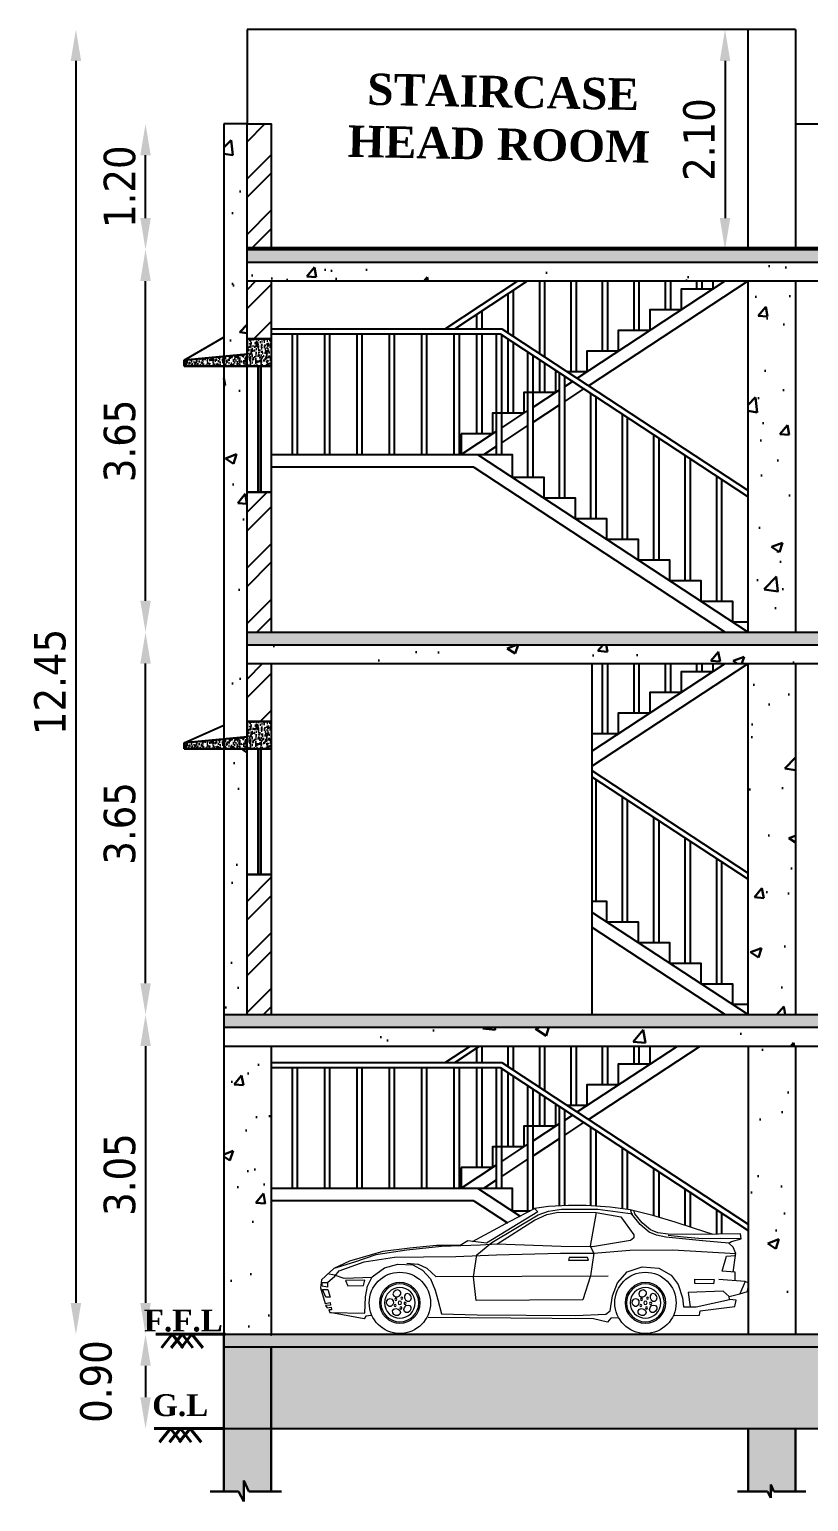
# Model space of a CAD drawing. Header units: metres. Extents: x -44 to 239, y -4 to 219.
# Drawn here: x 119.27 to 126.7, y 77.86 to 91.9 of the extents above; entities that cross this region are included whole.
import ezdxf

# ---------------------------------------------------------------- set-up
doc = ezdxf.new("R2010")
doc.units = ezdxf.units.M
doc.header["$MEASUREMENT"] = 0
doc.linetypes.add('ACAD_ISO02W100', pattern=[15, 12, -3])
for name, color, linetype in [('0 @ 1', 7, 'Continuous'), ('BLK_2_HT_OF_BLDG', 5, 'Continuous'), ('BLK_2_HT_OF_BLDG @ 1', 5, 'Continuous'), ('BLK_2_PARAPET_HT', 1, 'Continuous'), ('BLK_2_PARAPET_HT @ 1', 1, 'Continuous'), ('BLK_2_PLINTH_HEIGHT', 7, 'Continuous'), ('BLK_2_PLINTH_HEIGHT @ 1', 7, 'Continuous'), ('TEXT', 7, 'Continuous')]:
    doc.layers.add(name, color=color, linetype=linetype)
for name, color, linetype, lineweight in [('Auto', 150, 'Continuous', 15), ('BLK_2_FLR_1_ROOM', 2, 'Continuous', 0), ('BLK_2_FLR_1_ROOM @ 1', 2, 'Continuous', 0), ('BLK_2_FLR_2_ROOM', 2, 'Continuous', 0), ('BLK_2_FLR_2_ROOM @ 1', 2, 'Continuous', 0), ('OBJECT', 7, 'Continuous', 40)]:
    doc.layers.add(name, color=color, linetype=linetype, lineweight=lineweight)
doc.styles.add('CODE', font='tahoma.ttf')
doc.styles.get("Standard").update_dxf_attribs({"font": 'arial.ttf'})
doc.dimstyles.new('OUTER', dxfattribs={"dimscale": 0, "dimtxt": 0.35, "dimasz": 0.3, "dimexe": 0.18, "dimexo": 0.0625, "dimgap": 0.09, "dimtad": 1, "dimzin": 0, "dimdsep": 46, "dimtxsty": 'CODE', "dimcen": 0.09, "dimse1": 1, "dimse2": 1, "dimclrd": 256, "dimclrt": 1, "dimadec": 0, "dimazin": 0, "dimtfac": 1, "dimtofl": 0, "dimtmove": 2, "dimatfit": 3, "dimfxl": 0, "dimtolj": 1, "dimtzin": 0, "dimarcsym": 0})
pattern_1 = [(50, (-1672.572, 1617.4919), (1.07589027, -0.0941282), [0.1125, -1.2375]), (355, (-1672.572, 1617.4919), (-0.208127, 1.1282882), [0.09, -0.99]), (100.451444, (-1672.4824, 1617.4841), (0.86776327, 1.03416), [0.0956103, -1.05171317]), (46.1842, (-1672.572, 1617.7919), (1.600862, -0.2482789), [0.16875, -1.85625]), (96.635635, (-1672.4386, 1617.7712), (1.4019929, 1.4611779), [0.1434155, -1.5775706]), (351.18416, (-1672.572, 1617.792), (1.4019929, 1.4611779), [0.135, -1.485]), (21, (-1672.422, 1617.7169), (0.89536058, -0.60392834), [0.1125, -1.2375]), (326, (-1672.422, 1617.7169), (0.364973, 1.08772507), [0.09, -0.99]), (71.451445, (-1672.3474, 1617.6666), (1.26033357, 0.48379673), [0.0956103, -1.05171317]), (37.5, (-1672.57203, 1617.49192), (0.01823978, 0.49934078), [0, -0.978, 0, -1.005, 0, -0.99375]), (7.5, (-1672.57203, 1617.4919), (0.39460431, 0.59161757), [0, -0.573, 0, -0.9555, 0, -0.37875]), (327.5, (-1672.90653, 1617.49192), (0.800733654, -0.03383231), [0, -0.375, 0, -1.17, 0, -1.5525]), (317.5, (-1673.0565, 1617.4919), (0.87477925, 0.15015747), [0, -0.4875, 0, -0.777, 0, -1.1025])]
pattern_2 = [(50, (-1672.57203, 1617.49192), (0.35863009, -0.031376067), [0.0375, -0.4125]), (355, (-1672.57203, 1617.49192), (-0.069375667, 0.376096067), [0.03, -0.33]), (100.451444, (-1672.54215, 1617.4893), (0.289254423, 0.344719995), [0.031870096, -0.350571056]), (46.1842, (-1672.57203, 1617.5919), (0.533620665, -0.08275964), [0.05625, -0.61875]), (96.635635, (-1672.52756, 1617.585), (0.46733097, 0.4870593), [0.04780517, -0.52585688]), (351.184164, (-1672.57203, 1617.5919), (0.46733097, 0.4870593), [0.045, -0.495]), (21, (-1672.52203, 1617.56692), (0.298453526, -0.201309445), [0.0375, -0.4125]), (326, (-1672.52203, 1617.56692), (0.121657666, 0.36257502), [0.03, -0.33]), (71.451445, (-1672.49716, 1617.55015), (0.42011119, 0.161265576), [0.031870095, -0.350571056]), (37.5, (-1672.57203, 1617.49192), (0.006079928, 0.166446927), [0, -0.326, 0, -0.335, 0, -0.33125]), (7.5, (-1672.57203, 1617.49192), (0.131534769, 0.197205856), [0, -0.191, 0, -0.3185, 0, -0.12625]), (327.5, (-1672.68353, 1617.49192), (0.266911218, -0.011277436), [0, -0.125, 0, -0.39, 0, -0.5175]), (317.5, (-1672.73353, 1617.49192), (0.291593085, 0.050052491), [0, -0.1625, 0, -0.259, 0, -0.3675])]

# ---------------------------------------------------------------- blocks, each defined once
blk = doc.blocks.new('GL')
at = {"layer": 'OBJECT', "color": 251}
for p, q in [((0.675, 0), (0, 0)), ((0.326, 0), (0.221, -0.132)), ((0.421, 0), (0.316, -0.132)), ((0.326, 0), (0.431, -0.132)), ((0.516, 0), (0.412, -0.132)), ((0.421, 0), (0.526, -0.132)), ((0.516, 0), (0.621, -0.132))]:
    blk.add_line(p, q, dxfattribs=at)
blk = doc.blocks.new('*D1063')
at = {"lineweight": -2}
blk.add_line((125.901, 91.603), (125.901, 90.103), dxfattribs=at)
for points in [[(125.851, 91.603), (125.951, 91.603), (125.901, 91.903)], [(125.851, 90.103), (125.951, 90.103), (125.901, 89.803)]]:
    blk.add_solid(points)
at = {"layer": 'Defpoints', "color": 0}
for p in [(126.239, 91.903), (125.901, 89.803), (126.239, 89.803)]:
    blk.add_point(p, dxfattribs=at)
at = {"color": 1, "insert": (125.655, 90.853), "char_height": 0.3, "attachment_point": 5, "rotation": 90, "style": 'CODE'}
blk.add_mtext('\\A1;2.10', dxfattribs=at)
blk = doc.blocks.new('*D1069')
at = {"lineweight": -2}
blk.add_line((120.374, 82.203), (120.374, 79.753), dxfattribs=at)
for points in [[(120.324, 82.203), (120.424, 82.203), (120.374, 82.503)], [(120.324, 79.753), (120.424, 79.753), (120.374, 79.453)]]:
    blk.add_solid(points)
at = {"layer": 'Defpoints', "color": 0}
for p in [(121.122, 82.503), (120.374, 79.453), (121.122, 79.453)]:
    blk.add_point(p, dxfattribs=at)
at = {"color": 1, "insert": (120.128, 80.978), "char_height": 0.3, "attachment_point": 5, "rotation": 90, "style": 'CODE'}
blk.add_mtext('\\A1;3.05', dxfattribs=at)
blk = doc.blocks.new('*D1070')
at = {"layer": 'BLK_2_FLR_1_ROOM', "lineweight": -2}
blk.add_line((120.374, 82.803), (120.374, 85.853), dxfattribs=at)
at = {"layer": 'BLK_2_FLR_1_ROOM'}
for points in [[(120.324, 85.853), (120.424, 85.853), (120.374, 86.153)], [(120.324, 82.803), (120.424, 82.803), (120.374, 82.503)]]:
    blk.add_solid(points, dxfattribs=at)
at = {"layer": 'Defpoints', "color": 0}
for p in [(120.374, 86.153), (121.572, 86.153), (121.572, 82.503)]:
    blk.add_point(p, dxfattribs=at)
at = {"layer": 'BLK_2_FLR_1_ROOM', "color": 1, "insert": (120.128, 84.328), "char_height": 0.3, "attachment_point": 5, "rotation": 90, "style": 'CODE'}
blk.add_mtext('\\A1;3.65', dxfattribs=at)
blk = doc.blocks.new('*D1071')
at = {"layer": 'BLK_2_FLR_2_ROOM', "lineweight": -2}
blk.add_line((120.374, 86.453), (120.374, 89.503), dxfattribs=at)
at = {"layer": 'BLK_2_FLR_2_ROOM'}
for points in [[(120.324, 89.503), (120.424, 89.503), (120.374, 89.803)], [(120.324, 86.453), (120.424, 86.453), (120.374, 86.153)]]:
    blk.add_solid(points, dxfattribs=at)
at = {"layer": 'Defpoints', "color": 0}
for p in [(120.374, 89.803), (121.572, 89.803), (121.572, 86.153)]:
    blk.add_point(p, dxfattribs=at)
at = {"layer": 'BLK_2_FLR_2_ROOM', "color": 1, "insert": (120.128, 87.978), "char_height": 0.3, "attachment_point": 5, "rotation": 90, "style": 'CODE'}
blk.add_mtext('\\A1;3.65', dxfattribs=at)
blk = doc.blocks.new('*D1072')
at = {"layer": 'BLK_2_PARAPET_HT', "lineweight": -2}
blk.add_line((120.374, 90.103), (120.374, 90.703), dxfattribs=at)
at = {"layer": 'BLK_2_PARAPET_HT'}
for points in [[(120.324, 90.703), (120.424, 90.703), (120.374, 91.003)], [(120.324, 90.103), (120.424, 90.103), (120.374, 89.803)]]:
    blk.add_solid(points, dxfattribs=at)
at = {"layer": 'Defpoints', "color": 0}
for p in [(120.374, 91.003), (121.342, 91.003), (121.342, 89.803)]:
    blk.add_point(p, dxfattribs=at)
at = {"layer": 'BLK_2_PARAPET_HT', "color": 1, "insert": (120.128, 90.403), "char_height": 0.3, "attachment_point": 5, "rotation": 90, "style": 'CODE'}
blk.add_mtext('\\A1;1.20', dxfattribs=at)
blk = doc.blocks.new('*D1073')
at = {"layer": 'BLK_2_HT_OF_BLDG', "lineweight": -2}
blk.add_line((119.71, 91.603), (119.71, 79.753), dxfattribs=at)
at = {"layer": 'BLK_2_HT_OF_BLDG'}
for points in [[(119.66, 91.603), (119.76, 91.603), (119.71, 91.903)], [(119.66, 79.753), (119.76, 79.753), (119.71, 79.453)]]:
    blk.add_solid(points, dxfattribs=at)
at = {"layer": 'Defpoints', "color": 0}
for p in [(121.342, 91.903), (119.71, 79.453), (121.342, 79.453)]:
    blk.add_point(p, dxfattribs=at)
at = {"layer": 'BLK_2_HT_OF_BLDG', "color": 1, "insert": (119.464, 85.678), "char_height": 0.3, "attachment_point": 5, "rotation": 90, "style": 'CODE'}
blk.add_mtext('\\A1;12.45', dxfattribs=at)
blk = doc.blocks.new('*D1074')
at = {"layer": 'BLK_2_PLINTH_HEIGHT', "lineweight": -2}
blk.add_line((120.374, 79.153), (120.374, 78.853), dxfattribs=at)
at = {"layer": 'BLK_2_PLINTH_HEIGHT'}
for points in [[(120.324, 79.153), (120.424, 79.153), (120.374, 79.453)], [(120.324, 78.853), (120.424, 78.853), (120.374, 78.553)]]:
    blk.add_solid(points, dxfattribs=at)
at = {"layer": 'Defpoints', "color": 0}
for p in [(121.122, 79.453), (120.374, 78.553), (121.122, 78.553)]:
    blk.add_point(p, dxfattribs=at)
at = {"layer": 'BLK_2_PLINTH_HEIGHT', "color": 1, "insert": (119.903, 79.003), "char_height": 0.3, "attachment_point": 5, "rotation": 90, "style": 'CODE'}
blk.add_mtext('\\A1;0.90', dxfattribs=at)
blk = doc.blocks.new('A$C075A082D')
at = {"layer": 'Auto'}
for p, q in [((7.22, 10.91), (9.42, 11.55)), ((9.42, 11.55), (11.63, 12.09)), ((10.45, 10.82), (11.15, 11.7)), ((10.63, 10.66), (11.47, 11.67)), ((11.15, 11.7), (11.25, 12.03)), ((14.78, 12.16), (11.37, 11.72)), ((11.47, 11.67), (11.57, 12.04)), ((11.63, 12.09), (13.57, 12.36)), ((14.94, 11.84), (12.52, 11.41)), ((13.57, 12.36), (15.93, 12.53)), ((18.35, 12.17), (14.78, 12.16)), ((18.67, 11.86), (14.94, 11.84)), ((14.94, 11.84), (15.53, 8.54)), ((15.93, 12.53), (17.66, 12.54)), ((17.66, 12.54), (19.61, 12.44)), ((19.61, 11.97), (18.35, 12.17)), ((19.77, 11.66), (18.67, 11.86)), ((19.61, 12.44), (20.98, 12.24)), ((20.61, 11.61), (19.61, 11.97)), ((20.98, 11.08), (19.77, 11.66)), ((25.14, 8.9), (20.61, 11.61)), ((20.98, 12.24), (20.66, 11.92)), ((20.66, 11.92), (25.67, 8.85)), ((23.35, 10.99), (20.98, 12.24)), ((3.5, 9.68), (5.33, 10.27)), ((5.33, 10.27), (7.22, 10.91)), ((8.92, 9.86), (9.63, 10.14)), ((9.63, 10.14), (10.45, 10.82)), ((9.75, 9.92), (10.63, 10.66)), ((12.52, 11.41), (11.27, 9.67)), ((24.67, 8.74), (20.98, 11.08)), ((27.03, 9.01), (23.35, 10.99)), ((0.77, 9.25), (0.82, 9.77)), ((0.77, 9.25), (2.76, 9.31)), ((1.71, 8.99), (0.77, 9.25)), ((0.82, 9.77), (2.97, 9.73)), ((1.56, 8.46), (1.98, 8.83)), ((1.98, 8.83), (1.71, 8.99)), ((1.98, 8.83), (4.55, 9.06)), ((2.76, 9.31), (4.55, 9.27)), ((2.97, 9.73), (5.31, 9.69)), ((4.55, 9.06), (8.12, 9.44)), ((4.55, 9.27), (6.39, 9.43)), ((5.31, 9.69), (7.92, 9.73)), ((6.39, 9.43), (7.91, 9.6)), ((7.92, 9.73), (8.92, 9.86)), ((8.12, 9.44), (9.06, 9.61)), ((9.06, 9.61), (9.75, 9.92)), ((11.27, 9.67), (11.27, 9.35)), ((11.27, 9.35), (11.59, 9.09)), ((11.59, 9.09), (15.32, 8.48)), ((18.37, 8.5), (24.67, 8.74)), ((24.67, 8.74), (26.25, 8.64)), ((26.62, 7.7), (25.14, 8.9)), ((25.67, 8.85), (27.51, 9.07)), ((26.25, 8.64), (30.08, 8.5)), ((27.51, 9.07), (28.24, 8.6)), ((1.3, 7.83), (1.56, 8.46)), ((7.44, 8.18), (1.3, 7.83)), ((1.35, 7.62), (1.3, 7.83)), ((2.19, 7.57), (1.35, 7.62)), ((1.35, 7.62), (1.57, 6)), ((2.62, 6.11), (2.19, 7.57)), ((11.65, 8.15), (7.44, 8.18)), ((15.17, 7.85), (11.65, 8.15)), ((15.53, 8.54), (15.17, 7.85)), ((18.42, 7.87), (15.17, 7.85)), ((15.17, 7.85), (15.49, 5.65)), ((15.32, 8.48), (18.37, 8.5)), ((15.7, 7.17), (15.8, 7.43)), ((15.8, 7.43), (17.59, 7.44)), ((17.59, 7.44), (17.64, 7.18)), ((24.68, 7.69), (18.42, 7.87)), ((28.67, 7.55), (24.68, 7.69)), ((26.95, 5.55), (26.62, 7.7)), ((28.24, 8.6), (30.55, 8.61)), ((31.82, 7.51), (28.67, 7.55)), ((30.08, 8.5), (33.45, 8.15)), ((30.55, 8.61), (33.18, 8.36)), ((34.66, 7.48), (31.82, 7.51)), ((33.18, 8.36), (35.81, 8.01)), ((33.45, 8.15), (36.5, 7.7)), ((37.65, 7.02), (34.66, 7.48)), ((35.81, 8.01), (39.07, 7.08)), ((36.5, 7.7), (38.6, 6.97)), ((1.36, 5.99), (2.62, 6.11)), ((1.36, 5.21), (1.36, 5.99)), ((8.82, 6.4), (7.61, 5.71)), ((10.45, 6.51), (8.82, 6.4)), ((11.92, 6.05), (10.45, 6.51)), ((12.87, 4.95), (11.92, 6.05)), ((17.64, 7.18), (15.7, 7.17)), ((30.62, 5.57), (31.47, 6.37)), ((31.93, 6.2), (31.15, 5.36)), ((31.47, 6.37), (32.4, 6.78)), ((32.88, 6.73), (31.93, 6.2)), ((33.45, 6.89), (32.4, 6.78)), ((34.35, 6.79), (32.88, 6.73)), ((35.66, 6.43), (34.35, 6.79)), ((36.87, 5.54), (35.66, 6.43)), ((40.08, 6.14), (37.65, 7.02)), ((38.6, 6.97), (40.6, 6.35)), ((39.07, 7.08), (40.6, 6.35)), ((40.5, 5.62), (40.08, 6.14)), ((40.55, 5.72), (41.23, 5.83)), ((40.6, 6.35), (41.81, 5.25)), ((0, 4.94), (0.37, 5.1)), ((0.16, 4.1), (0, 4.94)), ((0.37, 5.1), (2.94, 5.27)), ((0.37, 5.1), (0.9, 3.89)), ((5.3, 5.33), (3.41, 5.27)), ((3.41, 5.27), (3.47, 4.85)), ((3.47, 4.85), (5.31, 4.91)), ((5.31, 4.91), (5.3, 5.33)), ((6.93, 4.81), (6.52, 3.5)), ((7.61, 5.71), (6.93, 4.81)), ((13.35, 3.69), (12.87, 4.95)), ((30.62, 5.57), (13.76, 5.64)), ((15.49, 5.65), (16.24, 3.29)), ((26.69, 3.23), (26.95, 5.55)), ((31.15, 5.36), (30.68, 4.25)), ((37.3, 4.65), (36.87, 5.54)), ((36.87, 5.49), (39.61, 5.4)), ((37.51, 3.6), (37.3, 4.65)), ((37.72, 4.71), (37.56, 5.23)), ((37.56, 5.23), (39.45, 5.19)), ((37.77, 4.71), (37.72, 4.71)), ((39.24, 4.66), (37.77, 4.71)), ((39.45, 5.19), (39.24, 4.66)), ((39.61, 5.4), (40.55, 5.72)), ((41.24, 4.99), (40.5, 5.62)), ((41.76, 4.99), (41.24, 4.99)), ((41.24, 4.99), (41.24, 4.52)), ((41.24, 4.52), (41.76, 4.62)), ((41.92, 4.47), (41.46, 2.94)), ((41.76, 4.62), (41.76, 4.99)), ((41.81, 5.25), (41.92, 4.47)), ((0.9, 3.89), (0.16, 4.1)), ((1.95, 3.63), (0.9, 3.89)), ((1.27, 3.26), (1.9, 3.32)), ((1.38, 2.63), (1.27, 3.26)), ((1.9, 3.32), (1.95, 3.63)), ((5.16, 2.6), (1.9, 3.32)), ((1.95, 3.63), (2.53, 4.16)), ((2.53, 4.16), (5.94, 4.02)), ((5.94, 4.02), (5.74, 2.6)), ((6.52, 3.5), (6.42, 2.61)), ((13.57, 2.22), (13.35, 3.69)), ((16.24, 3.29), (26.69, 3.23)), ((30.42, 3.31), (30.06, 1.94)), ((30.68, 4.25), (30.42, 3.31)), ((37.58, 1.98), (37.51, 3.6)), ((40.98, 3.04), (40.93, 2.78)), ((41.19, 4.31), (40.98, 3.57)), ((40.98, 3.57), (41.4, 3.57)), ((41.46, 2.94), (40.98, 3.04)), ((41.71, 4.31), (41.19, 4.31)), ((41.4, 3.57), (41.71, 4.31)), ((4.79, 2.23), (1.38, 2.63)), ((4.85, 1.81), (4.79, 2.23)), ((7.32, 1.77), (4.85, 1.81)), ((6.42, 2.61), (5.16, 2.6)), ((12.83, 1.54), (13.52, 1.49)), ((13.52, 1.49), (13.84, 1.12)), ((13.99, 1.91), (13.57, 2.22)), ((13.84, 1.12), (15.2, 1.44)), ((16.98, 1.77), (13.99, 1.91)), ((15.2, 1.44), (31.38, 1.58)), ((26.6, 1.82), (16.98, 1.77)), ((30.06, 1.94), (26.6, 1.82)), ((36.95, 1.76), (37.47, 1.71)), ((37.47, 1.71), (37.63, 1.45)), ((40.99, 2.05), (37.58, 1.98)), ((37.63, 1.45), (40.99, 2.05)), ((40.88, 2.57), (40.83, 2.31)), ((40.83, 2.31), (41.09, 2.31)), ((41.25, 2.52), (40.88, 2.57)), ((40.93, 2.78), (41.41, 2.73)), ((41.09, 2.31), (40.99, 2.05)), ((41.41, 2.73), (41.25, 2.52))]:
    blk.add_line(p, q, dxfattribs=at)
at = {"layer": 'Auto', "linetype": 'Continuous'}
for p, q in [((8.98, 3.48), (9.04, 3.69)), ((9.04, 3.29), (8.98, 3.48)), ((9.04, 3.69), (9.19, 3.85)), ((9.19, 3.18), (9.04, 3.29)), ((9.19, 3.85), (9.39, 3.92)), ((9.39, 3.18), (9.19, 3.18)), ((9.39, 3.92), (9.57, 3.86)), ((9.57, 3.3), (9.39, 3.18)), ((9.57, 3.86), (9.68, 3.7)), ((9.68, 3.5), (9.57, 3.3)), ((9.68, 3.7), (9.68, 3.5)), ((10.02, 4.04), (10.14, 4.19)), ((10.02, 3.85), (10.02, 4.04)), ((10.15, 3.68), (10.02, 3.85)), ((10.14, 4.19), (10.33, 4.26)), ((10.35, 3.59), (10.15, 3.68)), ((10.33, 4.26), (10.55, 4.21)), ((10.57, 3.6), (10.35, 3.59)), ((10.55, 4.21), (10.72, 4.08)), ((10.73, 3.71), (10.57, 3.6)), ((10.72, 4.08), (10.79, 3.89)), ((10.79, 3.89), (10.73, 3.71)), ((10.79, 3.19), (10.76, 2.97)), ((10.76, 2.97), (10.84, 2.77)), ((10.91, 3.36), (10.79, 3.19)), ((11.09, 3.43), (10.91, 3.36)), ((11.27, 3.36), (11.09, 3.43)), ((11.39, 3.19), (11.27, 3.36)), ((11.34, 2.77), (11.42, 2.97)), ((11.42, 2.97), (11.39, 3.19)), ((33.01, 3.48), (33.07, 3.69)), ((33.06, 3.29), (33.01, 3.48)), ((33.22, 3.18), (33.06, 3.29)), ((33.07, 3.69), (33.22, 3.85)), ((33.22, 3.85), (33.42, 3.92)), ((33.41, 3.18), (33.22, 3.18)), ((33.6, 3.3), (33.41, 3.18)), ((33.42, 3.92), (33.6, 3.86)), ((33.6, 3.86), (33.71, 3.7)), ((33.71, 3.5), (33.6, 3.3)), ((33.71, 3.7), (33.71, 3.5)), ((34.04, 4.04), (34.16, 4.19)), ((34.05, 3.85), (34.04, 4.04)), ((34.17, 3.68), (34.05, 3.85)), ((34.16, 4.19), (34.36, 4.26)), ((34.38, 3.59), (34.17, 3.68)), ((34.36, 4.26), (34.58, 4.21)), ((34.59, 3.6), (34.38, 3.59)), ((34.58, 4.21), (34.75, 4.08)), ((34.76, 3.71), (34.59, 3.6)), ((34.75, 4.08), (34.82, 3.89)), ((34.82, 3.89), (34.76, 3.71)), ((34.81, 3.19), (34.78, 2.97)), ((34.78, 2.97), (34.86, 2.77)), ((34.93, 3.36), (34.81, 3.19)), ((35.11, 3.43), (34.93, 3.36)), ((35.29, 3.36), (35.11, 3.43)), ((35.41, 3.19), (35.29, 3.36)), ((35.36, 2.77), (35.44, 2.97)), ((35.44, 2.97), (35.41, 3.19)), ((9.14, 2.74), (9.03, 2.58)), ((9.03, 2.58), (9.03, 2.37)), ((9.03, 2.37), (9.14, 2.18)), ((9.32, 2.79), (9.14, 2.74)), ((9.14, 2.18), (9.32, 2.06)), ((9.52, 2.73), (9.32, 2.79)), ((9.32, 2.06), (9.52, 2.05)), ((9.67, 2.56), (9.52, 2.73)), ((9.52, 2.05), (9.67, 2.16)), ((9.73, 2.35), (9.67, 2.56)), ((9.67, 2.16), (9.73, 2.35)), ((10.13, 2.26), (10.06, 2.07)), ((10.06, 2.07), (10.12, 1.89)), ((10.12, 1.89), (10.28, 1.78)), ((10.3, 2.39), (10.13, 2.26)), ((10.28, 1.78), (10.5, 1.77)), ((10.52, 2.44), (10.3, 2.39)), ((10.5, 1.77), (10.7, 1.86)), ((10.72, 2.37), (10.52, 2.44)), ((10.7, 1.86), (10.83, 2.03)), ((10.83, 2.22), (10.72, 2.37)), ((10.83, 2.03), (10.83, 2.22)), ((10.84, 2.77), (10.99, 2.65)), ((10.99, 2.65), (11.18, 2.65)), ((11.18, 2.65), (11.34, 2.77)), ((33.16, 2.74), (33.06, 2.58)), ((33.06, 2.58), (33.06, 2.37)), ((33.06, 2.37), (33.17, 2.18)), ((33.35, 2.79), (33.16, 2.74)), ((33.17, 2.18), (33.35, 2.06)), ((33.54, 2.73), (33.35, 2.79)), ((33.35, 2.06), (33.55, 2.05)), ((33.7, 2.56), (33.54, 2.73)), ((33.55, 2.05), (33.7, 2.16)), ((33.75, 2.35), (33.7, 2.56)), ((33.7, 2.16), (33.75, 2.35)), ((34.15, 2.26), (34.09, 2.07)), ((34.09, 2.07), (34.14, 1.89)), ((34.14, 1.89), (34.31, 1.78)), ((34.32, 2.39), (34.15, 2.26)), ((34.31, 1.78), (34.53, 1.77)), ((34.54, 2.44), (34.32, 2.39)), ((34.53, 1.77), (34.73, 1.86)), ((34.74, 2.37), (34.54, 2.44)), ((34.73, 1.86), (34.85, 2.03)), ((34.86, 2.22), (34.74, 2.37)), ((34.85, 2.03), (34.86, 2.22)), ((34.86, 2.77), (35.02, 2.65)), ((35.02, 2.65), (35.21, 2.65)), ((35.21, 2.65), (35.36, 2.77))]:
    blk.add_line(p, q, dxfattribs=at)
at = {"layer": 'Auto'}
for centre, major_axis, start_param, end_param in [((10.13, 3), (2.12, 2.12), 5.497787, 11.780972), ((34.15, 3), (2.12, 2.12), 5.497787, 11.780972), ((10.13, 3), (-1.41, 1.41), 3.926991, 10.210176), ((10.13, 3), (-1.31, 1.31), 3.926991, 10.210176), ((10.13, 3), (1.06, 1.06), 5.497787, 11.780972), ((34.15, 3), (-1.41, 1.41), 3.926991, 10.210176), ((34.15, 3), (-1.31, 1.31), 3.926991, 10.210176), ((34.15, 3), (1.06, 1.06), 5.497787, 11.780972), ((9.62, 2.95), (-0.0711, 0.0711), 3.926991, 10.210176), ((9.93, 3.47), (0.0711, 0.0711), 5.497787, 11.780972), ((10.13, 3), (0.118, 0.118), 5.497787, 11.780972), ((10.52, 3.34), (-0.0711, 0.0711), 3.926991, 10.210176), ((33.64, 2.95), (-0.0711, 0.0711), 3.926991, 10.210176), ((33.95, 3.47), (0.0711, 0.0711), 5.497787, 11.780972), ((34.15, 3), (0.118, 0.118), 5.497787, 11.780972), ((34.54, 3.34), (-0.0711, 0.0711), 3.926991, 10.210176), ((10.02, 2.5), (-0.0711, 0.0711), 3.926991, 10.210176), ((10.57, 2.74), (0.0711, 0.0711), 5.497787, 11.780972), ((34.04, 2.5), (-0.0711, 0.0711), 3.926991, 10.210176), ((34.6, 2.74), (0.0711, 0.0711), 5.497787, 11.780972)]:
    blk.add_ellipse(centre, major_axis=major_axis, ratio=1, start_param=start_param, end_param=end_param, dxfattribs=at)

msp = doc.modelspace()

# ---------------------------------------------------------------- hatches: boundary and pattern name
at = {"lineweight": 30, "ltscale": 50}
h = msp.add_hatch(dxfattribs=at)
h.set_pattern_fill('AR-CONC', scale=0.15)
h.set_pattern_definition(pattern_1)
h.paths.add_polyline_path([(121.3417, 91.00347), (121.1217, 91.00347), (121.1217, 88.78316), (121.3417, 88.80425), (121.3417, 88.95164)])
h.paths.add_polyline_path([(121.1217, 85.13316), (121.3417, 85.15425), (121.3417, 85.30164), (121.3417, 88.68925), (121.1217, 88.68925)])
h.paths.add_polyline_path([(121.1217, 82.50347), (121.3417, 82.50347), (121.3417, 85.03925), (121.1217, 85.03925)])
h.paths.add_polyline_path([(135.0617, 91.00308), (135.0617, 89.80347), (135.244, 89.80347), (135.23919, 91.00278)])
h.paths.add_polyline_path([(135.24521, 89.50347), (135.0617, 89.50347), (135.0617, 88.80425), (135.24808, 88.78639)])
h.paths.add_polyline_path([(135.24448, 89.68347), (135.244, 89.80347), (135.0617, 89.80347), (135.0617, 89.68347)])
h.paths.add_polyline_path([(135.0617, 89.68347), (135.0617, 89.50347), (135.24521, 89.50347), (135.24448, 89.68347)])
h.paths.add_polyline_path([(135.24847, 88.68925), (135.0617, 88.68925), (135.0617, 86.15347), (135.25864, 86.15347)])
h.paths.add_polyline_path([(135.25984, 85.85347), (135.0617, 85.85347), (135.0617, 85.15425), (135.26272, 85.13498)])
h.paths.add_polyline_path([(135.0617, 82.50347), (135.27328, 82.50347), (135.26311, 85.03925), (135.0617, 85.03925)])
h = msp.add_hatch()
h.set_pattern_fill('ANSI32', color=256)
h.set_pattern_definition([(45, (-1672.57203, 1617.49192), (-0.26516504, 0.26516504), []), (45, (-1672.39526, 1617.49192), (-0.26516504, 0.26516504), [])])
h.paths.add_polyline_path([(121.3417, 82.50347), (121.5717, 82.50347), (121.5717, 83.83925), (121.3417, 83.83925)])
h.paths.add_polyline_path([(121.3417, 85.30164), (121.5717, 85.30164), (121.5717, 85.85347), (121.3417, 85.85347)])
h.paths.add_polyline_path([(121.3417, 86.15347), (121.5717, 86.15347), (121.5717, 87.48925), (121.3417, 87.48925)])
h.paths.add_polyline_path([(121.3417, 88.95164), (121.5717, 88.95164), (121.5717, 89.50347), (121.3417, 89.50347)])
h.paths.add_polyline_path([(121.5717, 91.00347), (121.3417, 91.00347), (121.3417, 89.82347), (121.5717, 89.82347)])
h.paths.add_polyline_path([(134.8317, 89.82347), (135.0617, 89.82347), (135.0617, 91.00308), (134.8317, 91.00347)])
h.paths.add_polyline_path([(135.0617, 89.50347), (134.8317, 89.50347), (134.8317, 88.95164), (135.0617, 88.95164)])
h.paths.add_polyline_path([(135.0617, 87.48925), (134.8317, 87.48925), (134.8317, 86.15347), (135.0617, 86.15347)])
h.paths.add_polyline_path([(134.8317, 85.30164), (135.0617, 85.30164), (135.0617, 85.85347), (134.8317, 85.85347)])
h.paths.add_polyline_path([(135.0617, 83.83925), (134.8317, 83.83925), (134.8317, 82.50347), (135.0617, 82.50347)])
h = msp.add_hatch(dxfattribs=at)
h.set_pattern_fill('AR-CONC', scale=0.05)
h.set_pattern_definition(pattern_2)
h.paths.add_polyline_path([(135.0617, 89.68347), (135.0617, 89.80347), (121.3417, 89.80347), (121.3417, 89.68347)])
h = msp.add_hatch(dxfattribs=at)
h.set_pattern_fill('AR-CONC', scale=0.15)
h.set_pattern_definition(pattern_1)
h.paths.add_polyline_path([(134.8317, 79.45347), (135.2817, 79.45347), (135.27448, 82.20347), (134.8317, 82.20347)])
h.paths.add_polyline_path([(131.5217, 82.20347), (131.0717, 82.20347), (131.0717, 79.45347), (131.5217, 79.45347)])
h.paths.add_polyline_path([(121.1217, 79.45347), (121.5717, 79.45347), (121.5717, 82.20347), (121.1217, 82.20347)])
h.paths.add_polyline_path([(126.1217, 79.45347), (126.5717, 79.45347), (126.5717, 82.20347), (126.1217, 82.20347)])
h.paths.add_polyline_path([(126.1217, 82.50347), (126.5717, 82.50347), (126.5717, 85.85347), (126.1217, 85.85347)])
h.paths.add_polyline_path([(126.5717, 89.50347), (126.1217, 89.50347), (126.1217, 86.15347), (126.5717, 86.15347)])
h.paths.add_polyline_path([(135.0617, 89.50347), (135.0617, 89.68347), (121.3417, 89.68347), (121.3417, 89.50347)])
h.paths.add_polyline_path([(135.25984, 85.85347), (135.25912, 86.03347), (121.3417, 86.03347), (121.3417, 85.85347)])
at = {"linetype": 'ACAD_ISO02W100', "lineweight": 30, "ltscale": 50}
h = msp.add_hatch(dxfattribs=at)
h.set_pattern_fill('AR-CONC', scale=0.01)
h.set_pattern_definition([(50, (1978.44523, 6718.337864), (0.07172601826, -0.0062752135), [0.0075, -0.0825]), (355, (1978.44523, 6718.337864), (-0.0138751334, 0.0752192134), [0.006, -0.066]), (100.4514445, (1978.45121, 6718.33734), (0.0578508847, 0.0689439991), [0.0063740192, -0.0701142112]), (46.1842, (1978.44523, 6718.357864), (0.1067241331, -0.0165519281), [0.01125, -0.12375]), (96.6356355, (1978.45413, 6718.35649), (0.0934661946, 0.09741186), [0.0095610342, -0.105171376]), (351.184164, (1978.44523, 6718.35786), (0.0934661945, 0.09741186), [0.009, -0.0990000001]), (21, (1978.45523, 6718.352864), (0.0596907052, -0.04026188907), [0.0075, -0.0825]), (326, (1978.45523, 6718.352864), (0.0243315332, 0.0725150045), [0.006, -0.066]), (71.4514447, (1978.460206, 6718.34951), (0.0840222377, 0.0322531153), [0.006374019, -0.0701142112]), (37.5, (1978.445232, 6718.337864), (0.00121598553, 0.03328938538), [0, -0.0652, 0, -0.067, 0, -0.06625]), (7.5, (1978.445232, 6718.337864), (0.02630695374, 0.03944117119), [0, -0.0382, 0, -0.0637, 0, -0.02525]), (327.5, (1978.422932, 6718.337864), (0.05338224362, -0.00225548717), [0, -0.025, 0, -0.078, 0, -0.1035]), (317.5, (1978.41293, 6718.337864), (0.05831861693, 0.01001049823), [0, -0.0325, 0, -0.0518, 0, -0.0735])])
h.paths.add_polyline_path([(121.5717, 88.95164), (121.34226, 88.95164), (121.34114, 88.80425), (120.7417, 88.74675), (120.7417, 88.68925), (121.5717, 88.68925)])
at = {"lineweight": 30, "ltscale": 50}
h = msp.add_hatch(dxfattribs=at)
h.set_pattern_fill('AR-CONC', scale=0.05)
h.set_pattern_definition(pattern_2)
h.paths.add_polyline_path([(121.3417, 86.15347), (121.3417, 86.03347), (135.10392, 86.03347), (135.1042, 86.15347)])
h.paths.add_polyline_path([(121.1217, 79.45347), (121.1217, 79.33347), (135.2817, 79.33347), (135.2817, 79.45347)])
at = {"linetype": 'ACAD_ISO02W100', "lineweight": 30, "ltscale": 50}
h = msp.add_hatch(dxfattribs=at)
h.set_pattern_fill('AR-CONC', scale=0.01)
h.set_pattern_definition([(50, (1978.44523, 6714.687864), (0.07172601826, -0.0062752135), [0.0075, -0.0825]), (355, (1978.44523, 6714.687864), (-0.0138751334, 0.0752192134), [0.006, -0.066]), (100.4514445, (1978.45121, 6714.68734), (0.0578508847, 0.0689439991), [0.0063740192, -0.0701142112]), (46.1842, (1978.44523, 6714.707864), (0.1067241331, -0.0165519281), [0.01125, -0.12375]), (96.6356355, (1978.45413, 6714.70649), (0.0934661946, 0.09741186), [0.0095610342, -0.105171376]), (351.184164, (1978.44523, 6714.70786), (0.0934661945, 0.09741186), [0.009, -0.0990000001]), (21, (1978.45523, 6714.702864), (0.0596907052, -0.04026188907), [0.0075, -0.0825]), (326, (1978.45523, 6714.702864), (0.0243315332, 0.0725150045), [0.006, -0.066]), (71.4514447, (1978.460206, 6714.69951), (0.0840222377, 0.0322531153), [0.006374019, -0.0701142112]), (37.5, (1978.445232, 6714.687864), (0.00121598553, 0.03328938538), [0, -0.0652, 0, -0.067, 0, -0.06625]), (7.5, (1978.445232, 6714.687864), (0.02630695374, 0.03944117119), [0, -0.0382, 0, -0.0637, 0, -0.02525]), (327.5, (1978.422932, 6714.687864), (0.05338224362, -0.00225548717), [0, -0.025, 0, -0.078, 0, -0.1035]), (317.5, (1978.41293, 6714.687864), (0.05831861693, 0.01001049823), [0, -0.0325, 0, -0.0518, 0, -0.0735])])
h.paths.add_polyline_path([(121.5717, 85.30164), (121.34226, 85.30164), (121.34114, 85.15425), (120.7417, 85.09675), (120.7417, 85.03925), (121.5717, 85.03925)])
at = {"lineweight": 30, "ltscale": 50}
h = msp.add_hatch(dxfattribs=at)
h.set_pattern_fill('AR-CONC', scale=0.05)
h.set_pattern_definition(pattern_2)
h.paths.add_polyline_path([(121.1217, 82.50347), (121.1217, 82.38347), (135.27376, 82.38347), (135.27328, 82.50347)])
h = msp.add_hatch(dxfattribs=at)
h.set_pattern_fill('AR-CONC', scale=0.2)
h.set_pattern_definition([(50, (-1672.572, 1617.4919), (1.43452037, -0.12550427), [0.15, -1.65]), (355, (-1672.572, 1617.4919), (-0.2775027, 1.5043843), [0.12, -1.32]), (100.451444, (-1672.4525, 1617.4815), (1.1570177, 1.37888), [0.1274804, -1.4022842]), (46.1842, (-1672.572, 1617.892), (2.1344827, -0.3310386), [0.225, -2.475]), (96.63564, (-1672.3942, 1617.8643), (1.8693239, 1.9482372), [0.1912207, -2.1034275]), (351.18416, (-1672.572, 1617.892), (1.8693239, 1.9482372), [0.18, -1.98]), (21, (-1672.372, 1617.7919), (1.1938141, -0.8052378), [0.15, -1.65]), (326, (-1672.372, 1617.7919), (0.4866307, 1.4503001), [0.12, -1.32]), (71.451445, (-1672.2725, 1617.7248), (1.68044475, 0.6450623), [0.1274804, -1.4022842]), (37.5, (-1672.57203, 1617.4919), (0.02431971, 0.66578771), [0, -1.304, 0, -1.34, 0, -1.325]), (7.5, (-1672.572, 1617.4919), (0.52613907, 0.78882342), [0, -0.764, 0, -1.274, 0, -0.505]), (327.5, (-1673.01803, 1617.4919), (1.06764487, -0.04510974), [0, -0.5, 0, -1.56, 0, -2.07]), (317.5, (-1673.218, 1617.4919), (1.16637234, 0.20020996), [0, -0.65, 0, -1.036, 0, -1.47])])
h.paths.add_polyline_path([(135.27448, 82.20347), (135.27376, 82.38347), (121.1217, 82.38347), (121.1217, 82.20347)])
h = msp.add_hatch(color=256)
h.dxf.hatch_style = 1
h.paths.add_polyline_path([(121.5717, 79.33347), (121.1217, 79.33347), (121.1217, 78.55347), (121.5717, 78.55347)])
h.paths.add_polyline_path([(121.5717, 78.55347), (121.1217, 78.55347), (121.1217, 77.95347), (121.26204, 77.95347), (121.31244, 77.85789), (121.31244, 78.05771), (121.35852, 77.95347), (121.5717, 77.95347)])
h.paths.add_polyline_path([(126.5717, 78.55347), (126.1217, 78.55347), (126.1217, 77.95347), (126.30627, 77.95347), (126.33823, 77.89287), (126.33823, 78.01956), (126.36744, 77.95347), (126.5717, 77.95347)])
h.paths.add_polyline_path([(131.5217, 78.55347), (131.0717, 78.55347), (131.0717, 77.95114), (131.25571, 77.94695), (131.28766, 77.88635), (131.28766, 78.01304), (131.31688, 77.94695), (131.5217, 77.95134)])
h.paths.add_polyline_path([(135.2817, 78.55347), (134.8317, 78.55347), (134.8317, 77.95347), (135.04488, 77.95347), (135.09096, 78.05771), (135.09096, 77.85789), (135.14136, 77.95347), (135.2817, 77.95347)])
h.paths.add_polyline_path([(135.2817, 79.33347), (134.8317, 79.33347), (134.8317, 78.55347), (135.2817, 78.55347)])
at = {"linetype": 'ACAD_ISO02W100', "lineweight": 30, "ltscale": 50}
h = msp.add_hatch(dxfattribs=at)
h.set_pattern_fill('AR-SAND', scale=0.1)
h.set_pattern_definition([(37.5, (-1672.57203, 1616.54192), (-0.006299336, 0.192682377), [0, -0.152, 0, -0.17, 0, -0.1625]), (7.5, (-1672.57203, 1616.54192), (0.17697767, 0.282214607), [0, -0.082, 0, -0.137, 0, -0.0525]), (327.5, (-1672.69503, 1616.54192), (0.311414186, 0.000565905), [0, -0.05, 0, -0.18, 0, -0.235]), (317.5, (-1672.69503, 1616.54192), (0.30061266, 0.087767556), [0, -0.025, 0, -0.118, 0, -0.135])])
h.paths.add_polyline_path([(121.5717, 79.33347), (121.5717, 78.55347), (134.8317, 78.55347), (134.8317, 79.33347)])

# ---------------------------------------------------------------- linework, layer by layer
at = {"color": 1}
for p, q in [((126.5717, 91.90347), (121.3417, 91.90347)), ((121.3417, 91.90347), (121.3417, 91.00347)), ((126.1217, 89.82347), (126.1217, 91.90347)), ((126.5717, 91.90347), (126.5717, 89.82347)), ((121.3417, 91.00347), (121.1217, 91.00347)), ((121.1217, 91.00347), (121.1217, 79.45347)), ((121.3417, 91.00347), (121.5717, 91.00347)), ((126.5717, 91.00347), (132.6017, 91.00347)), ((121.3417, 89.82347), (135.07047, 89.82347)), ((121.3417, 89.80347), (135.244, 89.80347)), ((121.3417, 89.68347), (135.24448, 89.68347)), ((121.3417, 89.50347), (135.24521, 89.50347)), ((126.1217, 86.15347), (126.1217, 89.50347)), ((126.5717, 89.50347), (126.5717, 86.15347)), ((120.7417, 88.74675), (121.1217, 88.96657)), ((121.3417, 86.15347), (135.25864, 86.15347)), ((121.3417, 86.03347), (135.25912, 86.03347)), ((121.3417, 85.85347), (135.25984, 85.85347)), ((126.1217, 82.50347), (126.1217, 85.85347)), ((126.5717, 85.85347), (126.5717, 82.50347)), ((120.7417, 85.09675), (121.1217, 85.26571)), ((121.1217, 82.50347), (135.2817, 82.50347)), ((121.1217, 82.38347), (135.2817, 82.38347)), ((121.1217, 82.20347), (135.2817, 82.20347)), ((126.1217, 82.20347), (126.1217, 79.45347)), ((126.5717, 82.20347), (126.5717, 79.45347)), ((120.47123, 79.45347), (136.00923, 79.45347)), ((121.1217, 79.33347), (135.2817, 79.33347)), ((120.47123, 78.55347), (136.00923, 78.55347))]:
    msp.add_line(p, q, dxfattribs=at)
at = {"color": 3}
for p, q in [((123.23312, 89.04817), (123.92626, 89.50347)), ((123.32419, 89.04817), (124.01733, 89.50347)), ((124.13312, 88.81077), (124.13312, 89.50347)), ((124.18312, 88.77792), (124.18312, 89.50347)), ((124.43312, 88.6364), (124.43312, 89.50347)), ((124.48312, 88.6364), (124.48312, 89.50347)), ((124.49084, 88.57579), (125.90313, 89.50347)), ((124.60013, 88.504), (126.1217, 89.50347)), ((124.73312, 88.83346), (124.73312, 89.50347)), ((124.78312, 88.83346), (124.78312, 89.50347)), ((125.03312, 89.03052), (125.03312, 89.50347)), ((125.08312, 89.03052), (125.08312, 89.50347)), ((125.33312, 89.22758), (125.33312, 89.50347)), ((125.38312, 89.22758), (125.38312, 89.50347)), ((125.63312, 89.42464), (125.63312, 89.50347)), ((125.68312, 89.42464), (125.68312, 89.50347)), ((123.83312, 89.00782), (123.83312, 89.38247)), ((123.88312, 88.97498), (123.88312, 89.41531)), ((123.58312, 89.04817), (123.58312, 89.21825)), ((123.53312, 89.04817), (123.53312, 89.18541)), ((121.5717, 89.04817), (123.7717, 89.04817)), ((121.5717, 88.99817), (123.75675, 88.99817)), ((121.77408, 87.84817), (121.77408, 88.99817)), ((121.82408, 87.84817), (121.82408, 88.99817)), ((122.08266, 87.84817), (122.08266, 88.99817)), ((122.13266, 87.84817), (122.13266, 88.99817)), ((122.39125, 87.84817), (122.39125, 88.99817)), ((122.44125, 87.84817), (122.44125, 88.99817)), ((122.69983, 87.84817), (122.69983, 88.99817)), ((122.74983, 87.84817), (122.74983, 88.99817)), ((123.00842, 87.84817), (123.00842, 88.99817)), ((123.05842, 87.84817), (123.05842, 88.99817)), ((123.317, 87.84817), (123.317, 88.99817)), ((123.367, 87.84817), (123.367, 88.99817)), ((123.53312, 88.04523), (123.53312, 88.99817)), ((123.58312, 88.04523), (123.58312, 88.99817)), ((123.7217, 87.84817), (123.7217, 88.99817)), ((123.75675, 88.99817), (126.1217, 87.44472)), ((123.7717, 89.04817), (126.1217, 87.50454)), ((123.7717, 87.84817), (123.7717, 88.98835)), ((123.83312, 88.24229), (123.83312, 88.948)), ((123.88312, 88.24229), (123.88312, 88.91516)), ((124.0217, 87.63141), (124.0217, 88.82413)), ((124.0717, 87.63141), (124.0717, 88.79129)), ((124.13312, 88.43935), (124.13312, 88.75094)), ((124.18312, 88.43935), (124.18312, 88.7181)), ((124.3217, 87.43435), (124.3217, 88.62707)), ((124.3717, 87.43435), (124.3717, 88.59423)), ((124.3717, 88.49753), (124.44531, 88.54588)), ((124.0717, 88.30047), (124.3217, 88.46469)), ((124.3717, 88.35396), (124.55459, 88.47409)), ((124.6217, 87.23729), (124.6217, 88.43001)), ((124.6717, 87.23729), (124.6717, 88.39717)), ((123.7717, 88.10341), (124.0217, 88.26763)), ((124.0717, 88.1569), (124.3217, 88.32111)), ((124.9217, 87.04023), (124.9217, 88.23296)), ((123.38312, 87.84817), (123.7217, 88.07057)), ((123.7717, 87.95984), (124.0217, 88.12406)), ((124.9717, 87.04023), (124.9717, 88.20011)), ((123.38312, 88.04523), (123.38312, 87.84817)), ((123.60169, 87.84817), (123.7217, 87.927)), ((125.2217, 86.84317), (125.2217, 88.0359)), ((125.2717, 86.84317), (125.2717, 88.00305)), ((121.5717, 87.84817), (123.5417, 87.84817)), ((123.5417, 87.84817), (126.1217, 86.15347)), ((125.5217, 86.64611), (125.5217, 87.83884)), ((125.5717, 86.64611), (125.5717, 87.80599)), ((123.50582, 87.72817), (121.5717, 87.72817)), ((123.50582, 87.72817), (125.90313, 86.15347)), ((125.8217, 86.44906), (125.8217, 87.64178)), ((125.8717, 86.44906), (125.8717, 87.60894)), ((124.6317, 84.87474), (126.1217, 85.85347)), ((124.6317, 85.01831), (125.90313, 85.85347)), ((124.6317, 85.85347), (124.6317, 82.50347)), ((124.73312, 85.18346), (124.73312, 85.85347)), ((124.78312, 85.18346), (124.78312, 85.85347)), ((125.03312, 85.38052), (125.03312, 85.85347)), ((125.08312, 85.38052), (125.08312, 85.85347)), ((125.33312, 85.57758), (125.33312, 85.85347)), ((125.38312, 85.57758), (125.38312, 85.85347)), ((125.63312, 85.77464), (125.63312, 85.85347)), ((125.68312, 85.77464), (125.68312, 85.85347)), ((124.6317, 84.83327), (126.1217, 83.85454)), ((124.6317, 84.77345), (126.1217, 83.79472)), ((124.6717, 83.58729), (124.6717, 84.74717)), ((124.9217, 83.39023), (124.9217, 84.58296)), ((124.9717, 83.39023), (124.9717, 84.55011)), ((125.2217, 83.19317), (125.2217, 84.3859)), ((125.2717, 83.19317), (125.2717, 84.35305)), ((125.5217, 82.99611), (125.5217, 84.18884)), ((125.5717, 82.99611), (125.5717, 84.15599)), ((125.8217, 82.79906), (125.8217, 83.99178)), ((125.8717, 82.79906), (125.8717, 83.95894)), ((124.6317, 83.48219), (126.1217, 82.50347)), ((124.6317, 83.33862), (125.90313, 82.50347)), ((123.23312, 82.04817), (123.46954, 82.20347)), ((123.32419, 82.04817), (123.56062, 82.20347)), ((123.53312, 82.04817), (123.53312, 82.18541)), ((123.58312, 82.04817), (123.58312, 82.20347)), ((123.83312, 82.00782), (123.83312, 82.20347)), ((123.88312, 81.97498), (123.88312, 82.20347)), ((124.13312, 81.81077), (124.13312, 82.20347)), ((124.18312, 81.77792), (124.18312, 82.20347)), ((124.43312, 81.6364), (124.43312, 82.20347)), ((124.48312, 81.6364), (124.48312, 82.20347)), ((124.49084, 81.57579), (125.44641, 82.20347)), ((124.60013, 81.504), (125.66498, 82.20347)), ((124.73312, 81.83346), (124.73312, 82.20347)), ((124.78312, 81.83346), (124.78312, 82.20347)), ((125.03312, 82.03052), (125.03312, 82.20347)), ((125.08312, 82.03052), (125.08312, 82.20347)), ((121.5717, 82.04817), (123.7717, 82.04817)), ((123.7717, 82.04817), (126.1217, 80.50454)), ((121.5717, 81.99817), (123.75675, 81.99817)), ((121.77408, 80.84817), (121.77408, 81.99817)), ((121.82408, 80.84817), (121.82408, 81.99817)), ((122.08266, 80.84817), (122.08266, 81.99817)), ((122.13266, 80.84817), (122.13266, 81.99817)), ((122.39125, 80.84817), (122.39125, 81.99817)), ((122.44125, 80.84817), (122.44125, 81.99817)), ((122.69983, 80.84817), (122.69983, 81.99817)), ((122.74983, 80.84817), (122.74983, 81.99817)), ((123.00842, 80.84817), (123.00842, 81.99817)), ((123.05842, 80.84817), (123.05842, 81.99817)), ((123.317, 80.84817), (123.317, 81.99817)), ((123.367, 80.84817), (123.367, 81.99817)), ((123.53312, 81.04523), (123.53312, 81.99817)), ((123.58312, 81.04523), (123.58312, 81.99817)), ((123.7217, 80.84817), (123.7217, 81.99817)), ((123.75675, 81.99817), (126.1217, 80.44472)), ((123.7717, 80.84817), (123.7717, 81.98835)), ((123.83312, 81.24229), (123.83312, 81.948)), ((123.88312, 81.24229), (123.88312, 81.91516)), ((124.0217, 80.63141), (124.0217, 81.82413)), ((124.0717, 80.64814), (124.0717, 81.79129)), ((124.13312, 81.43935), (124.13312, 81.75094)), ((124.18312, 81.43935), (124.18312, 81.7181)), ((124.3217, 80.67961), (124.3217, 81.62707)), ((124.0717, 81.30047), (124.3217, 81.46469)), ((124.3717, 80.68206), (124.3717, 81.59423)), ((124.3717, 81.49753), (124.44531, 81.54588)), ((124.3717, 81.35396), (124.55459, 81.47409)), ((124.6217, 80.67966), (124.6217, 81.43001)), ((124.6717, 80.67607), (124.6717, 81.39717)), ((123.7717, 81.10341), (124.0217, 81.26763)), ((124.0717, 81.1569), (124.3217, 81.32111)), ((124.9217, 80.65024), (124.9217, 81.23296)), ((124.9717, 80.64322), (124.9717, 81.20011)), ((123.38312, 80.84817), (123.7217, 81.07057)), ((123.38312, 81.04523), (123.38312, 80.84817)), ((123.7717, 80.95984), (124.0217, 81.12406)), ((123.60169, 80.84817), (123.7217, 80.927)), ((125.2217, 80.58433), (125.2217, 81.0359)), ((125.2717, 80.56977), (125.2717, 81.00305)), ((121.5717, 80.84817), (123.5417, 80.84817)), ((123.5417, 80.84817), (123.94658, 80.58222)), ((125.5217, 80.49238), (125.5217, 80.83884)), ((125.5717, 80.47544), (125.5717, 80.80599)), ((123.50582, 80.72817), (121.5717, 80.72817)), ((123.50582, 80.72817), (123.82551, 80.51818)), ((125.8217, 80.40957), (125.8217, 80.64178)), ((125.8717, 80.41055), (125.8717, 80.60894))]:
    msp.add_line(p, q, dxfattribs=at)
at = {"color": 7, "linetype": 'ACAD_ISO02W100', "lineweight": 30, "ltscale": 50}
for p, q in [((121.3417, 88.80425), (121.3417, 88.95164)), ((121.5717, 88.95164), (121.3417, 88.95164)), ((121.3417, 88.80425), (120.7417, 88.74675)), ((120.7417, 88.74675), (120.7417, 88.68925)), ((121.4467, 87.48925), (121.4467, 88.68925)), ((121.4467, 87.48925), (121.4467, 88.68925)), ((121.47291, 87.48925), (121.47291, 88.68925)), ((121.47291, 87.48925), (121.47291, 88.68925)), ((121.3417, 85.15425), (121.3417, 85.30164)), ((121.5717, 85.30164), (121.3417, 85.30164)), ((121.3417, 85.15425), (120.7417, 85.09675)), ((120.7417, 85.09675), (120.7417, 85.03925)), ((121.4467, 83.83925), (121.4467, 85.03925)), ((121.47291, 83.83925), (121.47291, 85.03925))]:
    msp.add_line(p, q, dxfattribs=at)
at = {"color": 7, "lineweight": 30, "ltscale": 50}
for p, q in [((120.7417, 88.68925), (121.5717, 88.68925)), ((121.5717, 87.48925), (121.3417, 87.48925)), ((120.7417, 85.03925), (121.5717, 85.03925)), ((121.5717, 83.83925), (121.3417, 83.83925))]:
    msp.add_line(p, q, dxfattribs=at)
at = {"color": 7, "lineweight": 30}
for p, q in [((121.1217, 79.45347), (121.1217, 77.95347)), ((121.5717, 79.33347), (121.5717, 77.95347)), ((126.1217, 78.55347), (126.1217, 77.95347)), ((126.5717, 78.55347), (126.5717, 77.95347)), ((121.26204, 77.95347), (120.99013, 77.95347)), ((121.31244, 77.85789), (121.26204, 77.95347)), ((121.35852, 77.95347), (121.31244, 78.05771)), ((121.31244, 78.05771), (121.31244, 77.85789)), ((121.67066, 77.95347), (121.35852, 77.95347)), ((126.30627, 77.95347), (126.01917, 77.95347)), ((126.33823, 77.89287), (126.30627, 77.95347)), ((126.36744, 77.95347), (126.33823, 78.01956)), ((126.33823, 78.01956), (126.33823, 77.89287)), ((126.67066, 77.95347), (126.36744, 77.95347))]:
    msp.add_line(p, q, dxfattribs=at)
at = {"color": 1}
for points in [[(121.3417, 82.50347), (121.3417, 91.00347), (121.5717, 91.00347), (121.5717, 89.80347)], [(121.5717, 89.50347), (121.5717, 86.15347)], [(121.5717, 85.85347), (121.5717, 82.50347)], [(121.5717, 82.19523), (121.5717, 79.44523), (121.5717, 79.44523)]]:
    msp.add_lwpolyline(points, dxfattribs=at)
at = {"color": 3}
for points in [[(125.78312, 89.50347), (125.78312, 89.42464), (125.48312, 89.42464), (125.48312, 89.22758), (125.18312, 89.22758), (125.18312, 89.03052), (124.88312, 89.03052), (124.88312, 88.83346), (124.58312, 88.83346), (124.58312, 88.6364), (124.39856, 88.6364)], [(124.30749, 88.6364), (124.28312, 88.6364), (124.28312, 88.43935), (123.98312, 88.43935), (123.98312, 88.24229), (123.68312, 88.24229), (123.68312, 88.04523), (123.38312, 88.04523)], [(123.5417, 87.84817), (123.7917, 87.84817), (123.8717, 87.84817), (123.8717, 87.63141), (124.1717, 87.63141), (124.1717, 87.43435), (124.4717, 87.43435), (124.4717, 87.23729), (124.7717, 87.23729), (124.7717, 87.04023), (125.0717, 87.04023), (125.0717, 86.84317), (125.3717, 86.84317), (125.3717, 86.64611), (125.6717, 86.64611), (125.6717, 86.44906), (125.9717, 86.44906), (125.9717, 86.252), (126.1217, 86.252)], [(125.78312, 85.85347), (125.78312, 85.77464), (125.48312, 85.77464), (125.48312, 85.57758), (125.18312, 85.57758), (125.18312, 85.38052), (124.88312, 85.38052), (124.88312, 85.18346), (124.6317, 85.18346)], [(124.6317, 83.58729), (124.7717, 83.58729), (124.7717, 83.39023), (125.0717, 83.39023), (125.0717, 83.19317), (125.3717, 83.19317), (125.3717, 82.99611), (125.6717, 82.99611), (125.6717, 82.79906), (125.9717, 82.79906), (125.9717, 82.602), (126.1217, 82.602)], [(125.18312, 82.20347), (125.18312, 82.03052), (124.88312, 82.03052), (124.88312, 81.83346), (124.58312, 81.83346), (124.58312, 81.6364), (124.39856, 81.6364)], [(124.30749, 81.6364), (124.28312, 81.6364), (124.28312, 81.43935), (123.98312, 81.43935), (123.98312, 81.24229), (123.68312, 81.24229), (123.68312, 81.04523), (123.38312, 81.04523)], [(123.5417, 80.84817), (123.7917, 80.84817), (123.8717, 80.84817), (123.8717, 80.63141), (124.03994, 80.63141)]]:
    msp.add_lwpolyline(points, dxfattribs=at)

# ---------------------------------------------------------------- block references
at = {"layer": 'Auto', "xscale": -0.0975157632850635, "yscale": 0.0975157632851536, "zscale": 0.0975157632851522}
msp.add_blockref('A$C075A082D', (126.12959, 79.46107), dxfattribs=at)
at = {"layer": 'OBJECT', "color": 7, "lineweight": 30, "xscale": -0.9872431044981288, "yscale": 0.9872431044981288, "zscale": 0.9872431044981288}
for p in [(121.13808, 79.45347), (121.1217, 78.55347)]:
    msp.add_blockref('GL', p, dxfattribs=at)

# ---------------------------------------------------------------- texts
at = {"color": 7, "lineweight": 20, "insert": (125.19785, 91.43154), "char_height": 0.3, "width": 3.2402466, "attachment_point": 3, "rotation": 358.871089}
msp.add_mtext('{\\fTimes New Roman|b1|i0|c0|p18;STAIRCASE  HEAD ROOM}', dxfattribs=at)
at = {"layer": 'TEXT', "color": 7, "lineweight": 30, "char_height": 0.2087921, "attachment_point": 5}
for s, insert in [('\\A1;{\\fTimes New Roman Baltic|b1|i0|c0|p18;F.F.L}', (120.73393, 79.58278)), ('\\A1;{\\fTimes New Roman Baltic|b1|i0|c0|p18;G.L}', (120.70484, 78.77545))]:
    msp.add_mtext(s, dxfattribs=dict(at, insert=insert))

# ---------------------------------------------------------------- dimensions: what is measured, and where the dimension line sits
at = {"layer": '0 @ 1', "color": 1}
dim = msp.add_aligned_dim(p1=(126.23938, 91.90347), p2=(126.23938, 89.80347), distance=-0.33829, dimstyle='OUTER', override={"dimscale": 1, "dimtxt": 0.3, "dimtad": 3, "dimtix": 0, "dimtofl": 0, "dimtmove": 2, "dimatfit": 3}, dxfattribs=at)
dim.commit()
dim.dimension.update_dxf_attribs({"geometry": '*D1063', "text_midpoint": (125.65484, 90.85347)})
at = {"layer": '0 @ 1'}
dim = msp.add_aligned_dim(p1=(121.1217, 82.50347), p2=(121.1217, 79.45347), distance=-0.74767, dimstyle='OUTER', override={"dimscale": 1, "dimtxt": 0.3, "dimtix": 0, "dimtofl": 0, "dimtmove": 2, "dimatfit": 3}, dxfattribs=at)
dim.commit()
dim.dimension.update_dxf_attribs({"geometry": '*D1069', "text_midpoint": (120.12778, 80.97847)})
at = {"layer": 'BLK_2_FLR_1_ROOM @ 1', "color": 2}
dim = msp.add_linear_dim(base=(120.37403, 86.15347), p1=(121.5717, 82.50347), p2=(121.5717, 86.15347), angle=90, dimstyle='OUTER', override={"dimscale": 1, "dimtxt": 0.3, "dimtix": 0, "dimtofl": 0, "dimtmove": 2, "dimatfit": 3}, dxfattribs=at)
dim.commit()
dim.dimension.update_dxf_attribs({"geometry": '*D1070', "text_midpoint": (120.12778, 84.32847)})
at = {"layer": 'BLK_2_FLR_2_ROOM @ 1', "color": 2}
dim = msp.add_linear_dim(base=(120.37403, 89.80347), p1=(121.5717, 86.15347), p2=(121.5717, 89.80347), angle=90, dimstyle='OUTER', override={"dimscale": 1, "dimtxt": 0.3, "dimtix": 0, "dimtofl": 0, "dimtmove": 2, "dimatfit": 3}, dxfattribs=at)
dim.commit()
dim.dimension.update_dxf_attribs({"geometry": '*D1071', "text_midpoint": (120.12778, 87.97847)})
at = {"layer": 'BLK_2_HT_OF_BLDG @ 1'}
dim = msp.add_linear_dim(base=(119.7099, 79.45347), p1=(121.3417, 91.90347), p2=(121.3417, 79.45347), angle=90, dimstyle='OUTER', override={"dimscale": 1, "dimtxt": 0.3, "dimtix": 0, "dimtofl": 0, "dimtmove": 2, "dimatfit": 3}, dxfattribs=at)
dim.commit()
dim.dimension.update_dxf_attribs({"geometry": '*D1073', "text_midpoint": (119.46365, 85.67847)})
at = {"layer": 'BLK_2_PARAPET_HT @ 1', "color": 1}
dim = msp.add_linear_dim(base=(120.37403, 91.00347), p1=(121.3417, 89.80347), p2=(121.3417, 91.00347), angle=90, dimstyle='OUTER', override={"dimscale": 1, "dimtxt": 0.3, "dimtix": 0, "dimtofl": 0, "dimtmove": 2, "dimatfit": 3}, dxfattribs=at)
dim.commit()
dim.dimension.update_dxf_attribs({"geometry": '*D1072', "text_midpoint": (120.12778, 90.40347)})
at = {"layer": 'BLK_2_PLINTH_HEIGHT @ 1', "color": 1}
dim = msp.add_linear_dim(base=(120.37403, 78.55347), p1=(121.1217, 79.45347), p2=(121.1217, 78.55347), angle=90, dimstyle='OUTER', override={"dimscale": 1, "dimtxt": 0.3, "dimtix": 0, "dimtofl": 0, "dimtmove": 2, "dimatfit": 3}, dxfattribs=at)
dim.commit()
dim.dimension.update_dxf_attribs({"geometry": '*D1074', "text_midpoint": (119.90288, 79.00347)})

doc.saveas('drawing.dxf')
